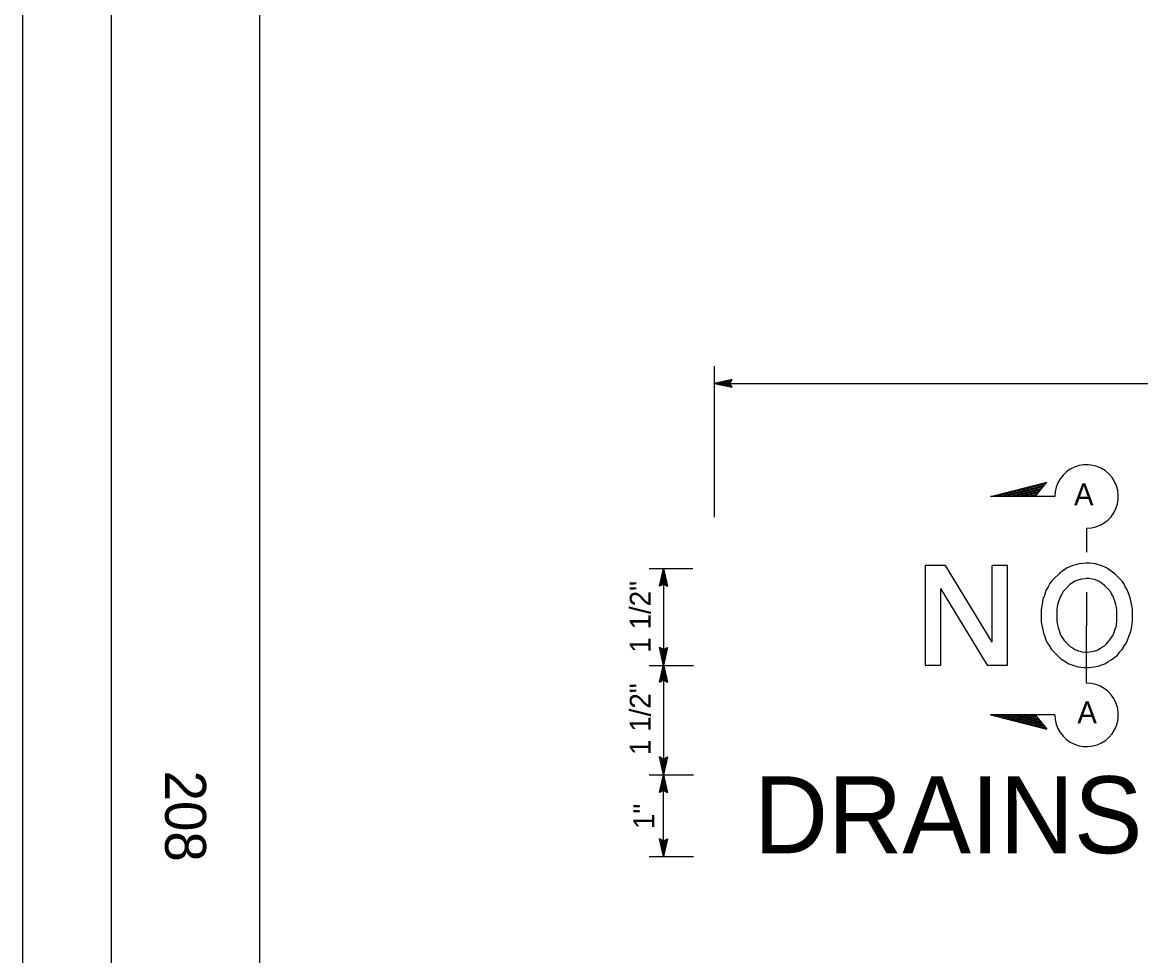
# Model space of a CAD drawing. Extents: x -894 to 866, y -472 to 714.
# Drawn here: x -894 to -517.4, y 76.6 to 391.1 of the extents above; entities that cross this region are included whole.
import ezdxf

# ---------------------------------------------------------------- set-up
doc = ezdxf.new("R2010")
doc.units = 0
for name, color, linetype in [('border_PLOTTING-ELEMENTS', 7, 'Continuous'), ('border_rw_22x34_Cut_Lines', 7, 'Continuous'), ('border_SHEET', 7, 'Continuous'), ('border_WITHIN-BORDER-anno', 7, 'Continuous'), ('df_DETAIL', 7, 'Continuous'), ('df_DETAIL-anno', 7, 'Continuous'), ('pp_PRESENTATION', 7, 'Continuous')]:
    doc.layers.add(name, color=color, linetype=linetype)

msp = doc.modelspace()

# ---------------------------------------------------------------- linework, layer by layer
at = {"layer": 'border_PLOTTING-ELEMENTS'}
for points in [[(-894.04, -472.44), (865.96, -472.44), (865.96, 713.56), (-894.04, 713.56)], [(-864.04, 670.56), (835.96, 670.56), (835.96, -429.44), (-864.04, -429.44)]]:
    msp.add_lwpolyline(points, close=True, dxfattribs=at)
at = {"layer": 'border_rw_22x34_Cut_Lines'}
msp.add_lwpolyline([(-864.04, 670.56), (835.96, 670.56), (835.96, -429.44), (-864.04, -429.44)], close=True, dxfattribs=at)
at = {"layer": 'border_SHEET'}
msp.add_line((-814.04, -404.44), (-814.04, 645.56), dxfattribs=at)
at = {"layer": 'df_DETAIL'}
for p, q in [((-589.98, 208.06), (-589.98, 174.47)), ((-583.11, 208.06), (-589.98, 208.06)), ((-567.41, 182.19), (-583.11, 208.06)), ((-562.21, 208.06), (-567.41, 208.06)), ((-567.41, 182.19), (-567.41, 208.06)), ((-562.21, 174.47), (-562.21, 208.06)), ((-584.78, 200.34), (-569.09, 174.47)), ((-584.78, 200.34), (-584.78, 174.47)), ((-589.98, 174.47), (-584.78, 174.47)), ((-569.09, 174.47), (-562.21, 174.47))]:
    msp.add_line(p, q, dxfattribs=at)
for points in [[(-535.5, 208.85), (-538.14, 208.59), (-539.2, 208.33), (-540.26, 208.06), (-541.58, 207.53), (-542.11, 207.27), (-542.9, 206.74), (-543.7, 206.21), (-544.49, 205.68), (-544.75, 205.42), (-546.61, 203.56), (-547.4, 202.77), (-547.93, 201.98), (-548.46, 200.92), (-549.25, 199.6), (-549.78, 198.01), (-550.31, 196.69), (-550.57, 195.1), (-550.84, 193.25), (-550.84, 191.93), (-550.84, 191.13)], [(-520.15, 191.13), (-520.15, 192.72), (-520.15, 193.51), (-520.42, 195.1), (-520.68, 196.16), (-520.95, 197.22), (-521.48, 198.8), (-522.01, 200.13), (-522.54, 200.92), (-523.06, 201.98), (-523.59, 202.77), (-524.39, 203.56), (-525.97, 205.15), (-527.3, 206.21), (-528.88, 207.27), (-530.74, 208.06), (-531.53, 208.33), (-532.59, 208.59), (-534.44, 208.85), (-535.76, 208.85)], [(-534.98, 203.68), (-537.25, 203.45), (-537.94, 203.28), (-538.65, 203.1), (-539.45, 202.78), (-539.49, 202.76), (-540.02, 202.41), (-541.18, 201.64), (-542.93, 199.89), (-543.36, 199.46), (-543.42, 199.36), (-543.9, 198.42), (-544.5, 197.41), (-544.89, 196.22), (-545.27, 195.28), (-545.43, 194.31), (-545.64, 192.88), (-545.64, 191.93), (-545.64, 191.13)], [(-525.35, 191.13), (-525.35, 192.72), (-525.35, 193.08), (-525.51, 194.04), (-525.73, 194.9), (-525.94, 195.76), (-526.36, 197.01), (-526.63, 197.69), (-527.04, 198.3), (-527.57, 199.36), (-527.63, 199.46), (-529.45, 201.27), (-530.37, 202.01), (-531.37, 202.68), (-532.58, 203.2), (-532.98, 203.33), (-533.59, 203.48), (-534.81, 203.65), (-535.76, 203.65)], [(-550.84, 191.13), (-550.84, 190.34), (-550.84, 189.02), (-550.57, 187.43), (-550.31, 186.37), (-550.04, 185.31), (-549.78, 184.52), (-549.25, 182.93), (-548.72, 181.88), (-548.19, 181.08), (-547.4, 179.76), (-546.87, 179.23), (-544.75, 177.11), (-544.22, 176.59), (-542.9, 175.79), (-542.11, 175.26), (-541.58, 175), (-540.79, 174.73), (-540.26, 174.47), (-539.2, 174.2), (-538.41, 173.94), (-536.55, 173.68), (-535.23, 173.68), (-534.7, 173.68), (-533.12, 173.94), (-531.53, 174.2), (-530.74, 174.47), (-529.41, 175), (-528.09, 175.79), (-527.3, 176.32), (-526.5, 176.85), (-525.18, 177.91), (-524.39, 178.97), (-523.59, 179.76), (-522.8, 181.08), (-522.27, 181.88), (-521.74, 182.93), (-521.21, 184.52), (-520.68, 185.84), (-520.42, 186.9), (-520.15, 189.28), (-520.15, 191.13)], [(-545.64, 191.13), (-545.64, 190.34), (-545.64, 189.45), (-545.48, 188.49), (-545.05, 186.77), (-544.85, 186.16), (-544.43, 184.93), (-544.22, 184.49), (-543.8, 183.86), (-543.27, 182.98), (-543.19, 182.91), (-541, 180.71), (-540.12, 180.19), (-539.54, 179.8), (-538.79, 179.55), (-538.44, 179.38), (-537.74, 179.2), (-537.21, 179.02), (-536.18, 178.88), (-535.23, 178.88), (-535.13, 178.88), (-533.97, 179.07), (-532.79, 179.27), (-532.52, 179.35), (-531.73, 179.67), (-530.87, 180.19), (-530.18, 180.65), (-529.58, 181.05), (-528.94, 181.56), (-528.33, 182.38), (-527.72, 182.98), (-527.2, 183.86), (-526.78, 184.49), (-526.56, 184.93), (-526.1, 186.31), (-525.64, 187.45), (-525.55, 187.82), (-525.35, 189.57), (-525.35, 191.13)]]:
    msp.add_lwpolyline(points, dxfattribs=at)
at = {"layer": 'df_DETAIL-anno'}
for p, q in [((-660.92, 224.31), (-660.92, 275.24)), ((-654.92, 270.78), (-660.92, 269.44)), ((-660.92, 269.44), (82.58, 269.44)), ((-660.92, 269.44), (-660.92, 269.44)), ((-660.92, 269.44), (-654.92, 268.11)), ((-655.14, 270.43), (-659.54, 269.44)), ((-659.53, 269.44), (-655.16, 268.47)), ((-655.37, 270.07), (-658.16, 269.45)), ((-658.16, 269.45), (-655.33, 268.82)), ((-655.55, 269.72), (-656.78, 269.45)), ((-656.78, 269.45), (-655.57, 269.18)), ((-655.72, 269.44), (-654.92, 270.78)), ((-654.92, 268.11), (-655.72, 269.44)), ((-654.92, 270.78), (-654.92, 270.78)), ((-654.92, 268.11), (-654.92, 268.11)), ((-682.94, 207.09), (-668.23, 207.09)), ((-678.06, 207.09), (-678.06, 174.44)), ((-678.06, 207.09), (-678.06, 207.09)), ((-679.4, 201.09), (-679.4, 201.09)), ((-676.73, 201.09), (-676.73, 201.09)), ((-679.39, 180.44), (-679.39, 180.44)), ((-676.72, 180.44), (-676.72, 180.44)), ((-682.94, 174.44), (-667.97, 174.44)), ((-678.06, 174.72), (-678.06, 174.72)), ((-678.06, 174.44), (-678.06, 137.58)), ((-678.06, 174.44), (-678.06, 174.44)), ((-679.4, 168.72), (-679.4, 168.72)), ((-676.73, 168.72), (-676.73, 168.72)), ((-679.39, 143.56), (-679.39, 143.56)), ((-676.72, 143.56), (-676.72, 143.56)), ((-682.94, 137.58), (-667.97, 137.58)), ((-678.06, 110), (-678.06, 137.58)), ((-678.06, 137.58), (-678.06, 137.58)), ((-678.06, 137.56), (-678.06, 137.56)), ((-679.4, 131.58), (-679.4, 131.58)), ((-676.73, 131.58), (-676.73, 131.58)), ((-679.39, 116), (-679.39, 116)), ((-676.72, 116), (-676.72, 116)), ((-682.94, 110), (-667.97, 110)), ((-678.06, 110), (-678.06, 110))]:
    msp.add_line(p, q, dxfattribs=at)
for points in [[(-679.4, 201.09), (-678.06, 207.09), (-676.73, 201.09), (-677.09, 201.3), (-678.06, 205.7), (-679.05, 201.3), (-678.7, 201.51), (-678.07, 204.33), (-677.44, 201.52), (-677.8, 201.73), (-678.07, 202.95), (-678.34, 201.73), (-678.06, 201.89), (-676.73, 201.09), (-678.06, 201.89)], [(-676.72, 180.44), (-678.06, 174.44), (-679.4, 180.44), (-679.04, 180.22), (-678.07, 175.83), (-677.08, 180.22), (-677.43, 180.01), (-678.06, 177.2), (-678.69, 180.01), (-678.33, 179.8), (-678.06, 178.58), (-677.79, 179.8), (-678.06, 179.64), (-679.4, 180.44), (-678.06, 179.64)], [(-679.4, 168.72), (-678.06, 174.72), (-676.73, 168.72), (-677.09, 168.93), (-678.06, 173.33), (-679.05, 168.93), (-678.7, 169.14), (-678.07, 171.95), (-677.44, 169.14), (-677.8, 169.36), (-678.07, 170.57), (-678.34, 169.35), (-678.06, 169.52), (-676.73, 168.72), (-678.06, 169.52)], [(-676.72, 143.56), (-678.06, 137.56), (-679.4, 143.56), (-679.04, 143.35), (-678.07, 138.95), (-677.08, 143.35), (-677.43, 143.14), (-678.06, 140.32), (-678.69, 143.14), (-678.33, 142.92), (-678.06, 141.71), (-677.79, 142.93), (-678.06, 142.76), (-679.4, 143.56), (-678.06, 142.76)], [(-679.4, 131.58), (-678.06, 137.58), (-676.73, 131.58), (-677.09, 131.79), (-678.06, 136.19), (-679.05, 131.79), (-678.7, 132), (-678.07, 134.81), (-677.44, 132), (-677.8, 132.22), (-678.07, 133.43), (-678.34, 132.21), (-678.06, 132.38), (-676.73, 131.58), (-678.06, 132.38)], [(-676.72, 116), (-678.06, 110), (-679.4, 116), (-679.04, 115.78), (-678.07, 111.39), (-677.08, 115.78), (-677.43, 115.57), (-678.06, 112.76), (-678.69, 115.57), (-678.33, 115.36), (-678.06, 114.14), (-677.79, 115.36), (-678.06, 115.2), (-679.4, 116), (-678.06, 115.2)]]:
    msp.add_lwpolyline(points, close=True, dxfattribs=at)
at = {"layer": 'pp_PRESENTATION'}
for p, q in [((-567.9, 231.33), (-549, 236.15)), ((-566.35, 231.33), (-549.4, 235.65)), ((-564.79, 231.33), (-549.81, 235.15)), ((-563.24, 231.33), (-550.21, 234.65)), ((-561.68, 231.33), (-550.62, 234.15)), ((-560.13, 231.33), (-551.02, 233.65)), ((-552.9, 231.33), (-549, 236.15)), ((-546.25, 231.33), (-567.9, 231.33)), ((-558.57, 231.33), (-551.42, 233.15)), ((-557.02, 231.33), (-551.83, 232.65)), ((-555.46, 231.33), (-552.23, 232.15)), ((-553.91, 231.33), (-552.64, 231.65)), ((-535.56, 220.64), (-535.56, 212.51)), ((-535.55, 176.57), (-535.51, 199.08)), ((-535.56, 168.44), (-535.56, 176.57)), ((-567.9, 157.75), (-549, 152.93)), ((-546.25, 157.75), (-567.9, 157.75)), ((-566.34, 157.75), (-549.4, 153.43)), ((-564.79, 157.75), (-549.81, 153.93)), ((-563.24, 157.75), (-550.21, 154.43)), ((-561.68, 157.75), (-550.62, 154.93)), ((-560.13, 157.75), (-551.02, 155.43)), ((-558.57, 157.75), (-551.42, 155.93)), ((-557.02, 157.75), (-551.83, 156.43)), ((-555.46, 157.75), (-552.23, 156.93)), ((-553.91, 157.75), (-552.64, 157.43)), ((-552.9, 157.75), (-549, 152.93))]:
    msp.add_line(p, q, dxfattribs=at)
for centre, start, end in [((-535.56, 231.33), 269.9995, 180), ((-535.56, 157.75), 180, 90.0005)]:
    msp.add_arc(centre, 10.69, start, end, dxfattribs=at)

# ---------------------------------------------------------------- texts
at = {"layer": 'border_WITHIN-BORDER-anno'}
msp.add_text('208', height=13.78, rotation=270, dxfattribs=at).set_placement((-845.95, 139))
at = {"layer": 'df_DETAIL'}
msp.add_text('DRAINS TO WATERWAY', height=25.9199, dxfattribs=at).set_placement((-647.69, 111.14))
at = {"layer": 'df_DETAIL-anno'}
for s, p in [('1 1/2"', (-682.44, 178.71)), ('1 1/2"', (-682.44, 144.24)), ('1"', (-681.2, 119.28))]:
    msp.add_text(s, height=7, rotation=90, dxfattribs=at).set_placement(p)
at = {"layer": 'pp_PRESENTATION'}
for p in [(-539.81, 228.31), (-538.69, 154.88)]:
    msp.add_text('A', height=7.39, dxfattribs=at).set_placement(p)

doc.saveas('drawing.dxf')
